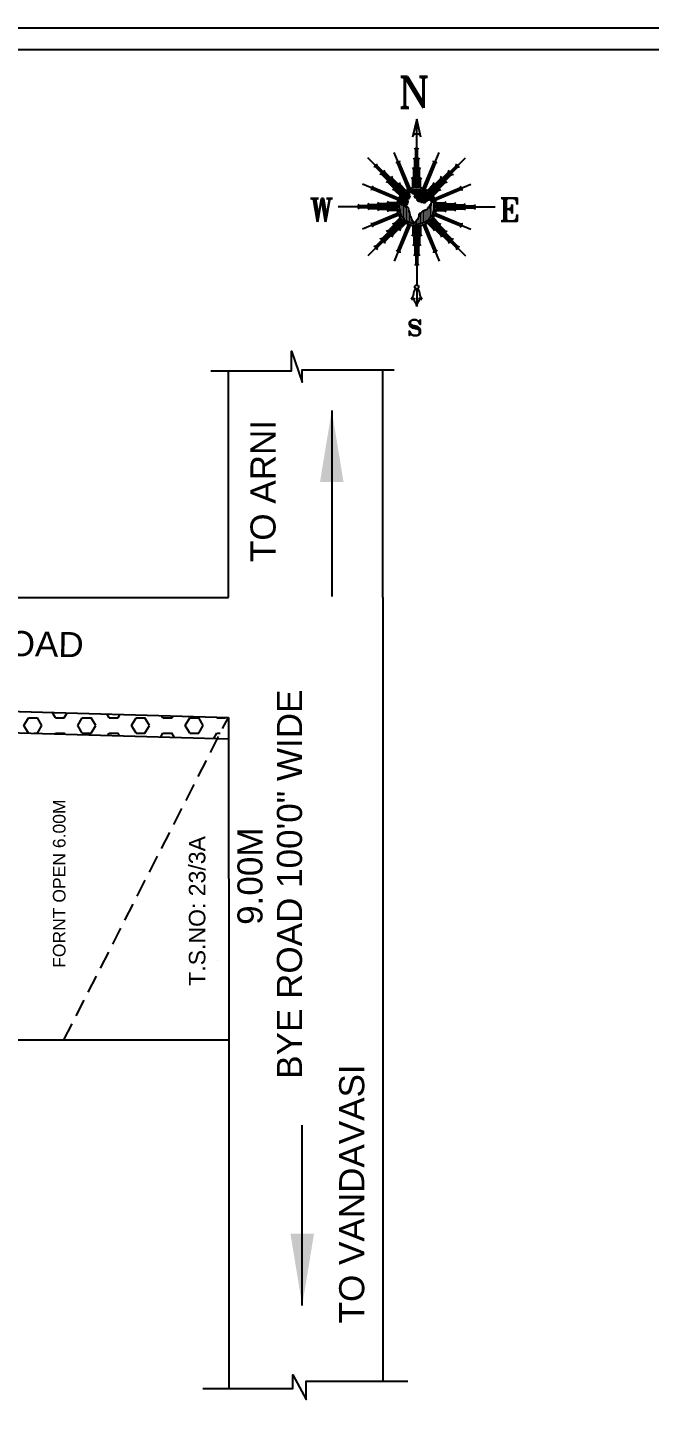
# Model space of a CAD drawing. Header units: metres. Extents: x 31 to 185, y 214 to 372.
# Drawn here: x 84.75 to 93.42, y 292.4 to 311.84 of the extents above; entities that cross this region are included whole.
import ezdxf

# ---------------------------------------------------------------- set-up
doc = ezdxf.new("R2010")
doc.units = ezdxf.units.M
doc.header["$MEASUREMENT"] = 0
doc.linetypes.add('DASHED2', pattern=[0.375, 0.25, -0.125])
doc.layers.add('0 @ 1', color=7, linetype='Continuous')
doc.styles.add('APEXT', font='ROMANT.shx')
doc.styles.add('ROMANT', font='arial.ttf', dxfattribs={"height": 15})
doc.styles.get("Standard").update_dxf_attribs({"font": 'arial.ttf'})
doc.dimstyles.new('Annotative', dxfattribs={"dimscale": 0, "dimtxt": 0.3, "dimasz": 0.3, "dimexe": 0.18, "dimexo": 0.0625, "dimgap": 0.09, "dimtad": 0, "dimzin": 0, "dimdsep": 46, "dimtxsty": 'Standard', "dimcen": 0.09, "dimadec": 0, "dimazin": 0, "dimtfac": 1, "dimtofl": 0, "dimtmove": 0, "dimatfit": 3, "dimfxl": 0, "dimtolj": 1, "dimtzin": 0, "dimarcsym": 0})

# ---------------------------------------------------------------- blocks, each defined once
blk = doc.blocks.new('+69554')
at = {"color": 6, "lineweight": -3}
for p, q in [((9373.048, 675.34, 0), (9372.759, 674.115, 0)), ((9373.048, 670.752, 0), (9373.048, 675.34, 0)), ((9373.336, 674.115, 0), (9373.048, 675.34, 0)), ((9372.982, 673.263, 0), (9372.916, 673.395, 0)), ((9372.982, 670.751, 0), (9372.982, 673.263, 0)), ((9373.114, 673.263, 0), (9373.18, 673.395, 0)), ((9373.114, 670.751, 0), (9373.114, 673.263, 0)), ((9372.849, 671.941, 0), (9372.783, 672.074, 0)), ((9372.916, 672.602, 0), (9372.849, 672.734, 0)), ((9372.916, 670.746, 0), (9372.916, 672.602, 0)), ((9373.18, 672.602, 0), (9373.246, 672.734, 0)), ((9373.18, 670.746, 0), (9373.18, 672.602, 0)), ((9373.246, 671.941, 0), (9373.312, 672.074, 0)), ((9372.783, 671.281, 0), (9372.717, 671.413, 0)), ((9372.783, 670.726, 0), (9372.783, 671.281, 0)), ((9372.849, 670.737, 0), (9372.849, 671.941, 0)), ((9373.246, 670.737, 0), (9373.246, 671.941, 0)), ((9373.312, 671.281, 0), (9373.378, 671.413, 0)), ((9373.312, 670.726, 0), (9373.312, 671.281, 0)), ((9371.726, 669.431, 0), (9367.762, 669.431, 0)), ((9369.216, 669.497, 0), (9369.083, 669.563, 0)), ((9369.216, 669.365, 0), (9369.083, 669.299, 0)), ((9371.728, 669.497, 0), (9369.216, 669.497, 0)), ((9371.728, 669.365, 0), (9369.216, 669.365, 0)), ((9369.876, 669.563, 0), (9369.744, 669.629, 0)), ((9369.876, 669.299, 0), (9369.744, 669.233, 0)), ((9371.733, 669.563, 0), (9369.876, 669.563, 0)), ((9371.733, 669.299, 0), (9369.876, 669.299, 0)), ((9370.537, 669.629, 0), (9370.405, 669.695, 0)), ((9370.537, 669.233, 0), (9370.405, 669.167, 0)), ((9371.741, 669.629, 0), (9370.537, 669.629, 0)), ((9371.741, 669.233, 0), (9370.537, 669.233, 0)), ((9371.198, 669.695, 0), (9371.066, 669.761, 0)), ((9371.753, 669.695, 0), (9371.198, 669.695, 0)), ((9374.342, 669.695, 0), (9374.898, 669.695, 0)), ((9374.354, 669.629, 0), (9375.558, 669.629, 0)), ((9374.354, 669.233, 0), (9375.558, 669.233, 0)), ((9374.362, 669.563, 0), (9376.219, 669.563, 0)), ((9374.362, 669.299, 0), (9376.219, 669.299, 0)), ((9374.367, 669.497, 0), (9376.88, 669.497, 0)), ((9374.367, 669.365, 0), (9376.88, 669.365, 0)), ((9374.369, 669.431, 0), (9378.333, 669.431, 0)), ((9374.898, 669.695, 0), (9375.03, 669.761, 0)), ((9375.558, 669.629, 0), (9375.69, 669.695, 0)), ((9375.558, 669.233, 0), (9375.69, 669.167, 0)), ((9376.219, 669.563, 0), (9376.351, 669.629, 0)), ((9376.219, 669.299, 0), (9376.351, 669.233, 0)), ((9376.88, 669.497, 0), (9377.012, 669.563, 0)), ((9376.88, 669.365, 0), (9377.012, 669.299, 0)), ((9371.198, 669.167, 0), (9371.066, 669.1, 0)), ((9371.753, 669.167, 0), (9371.198, 669.167, 0)), ((9374.342, 669.167, 0), (9374.898, 669.167, 0)), ((9374.898, 669.167, 0), (9375.03, 669.1, 0)), ((9372.783, 667.581, 0), (9372.717, 667.449, 0)), ((9372.783, 668.136, 0), (9372.783, 667.581, 0)), ((9372.849, 668.124, 0), (9372.849, 666.92, 0)), ((9372.916, 668.116, 0), (9372.916, 666.259, 0)), ((9372.982, 668.111, 0), (9372.982, 665.599, 0)), ((9373.048, 668.109, 0), (9373.048, 664.145, 0)), ((9373.114, 668.111, 0), (9373.114, 665.599, 0)), ((9373.18, 668.116, 0), (9373.18, 666.259, 0)), ((9373.246, 668.124, 0), (9373.246, 666.92, 0)), ((9373.312, 668.136, 0), (9373.312, 667.581, 0)), ((9373.312, 667.581, 0), (9373.378, 667.449, 0)), ((9372.849, 666.92, 0), (9372.783, 666.788, 0)), ((9373.246, 666.92, 0), (9373.312, 666.788, 0)), ((9372.916, 666.259, 0), (9372.849, 666.127, 0)), ((9372.982, 665.599, 0), (9372.916, 665.467, 0)), ((9373.114, 665.599, 0), (9373.18, 665.467, 0)), ((9373.18, 666.259, 0), (9373.246, 666.127, 0)), ((9373.048, 663.891, 0), (9373.048, 662.702, 0)), ((9373.048, 663.891, 0), (9373.048, 662.702, 0))]:
    blk.add_line(p, q, dxfattribs=at)
at = {"color": 30, "lineweight": -3}
for p, q in [((9372.542, 670.652, 0), (9371.531, 673.093, 0)), ((9373.553, 670.652, 0), (9374.565, 673.093, 0)), ((9371.773, 672.336, 0), (9371.661, 672.432, 0)), ((9372.482, 670.625, 0), (9371.773, 672.336, 0)), ((9371.895, 672.386, 0), (9371.906, 672.533, 0)), ((9372.604, 670.675, 0), (9371.895, 672.386, 0)), ((9373.492, 670.675, 0), (9374.2, 672.386, 0)), ((9373.614, 670.625, 0), (9374.322, 672.336, 0)), ((9374.2, 672.386, 0), (9374.19, 672.533, 0)), ((9374.322, 672.336, 0), (9374.434, 672.432, 0)), ((9371.827, 669.936, 0), (9369.385, 670.948, 0)), ((9370.092, 670.583, 0), (9369.945, 670.573, 0)), ((9370.143, 670.705, 0), (9370.046, 670.817, 0)), ((9371.803, 669.875, 0), (9370.092, 670.583, 0)), ((9371.854, 669.997, 0), (9370.143, 670.705, 0)), ((9374.242, 669.997, 0), (9375.952, 670.705, 0)), ((9374.268, 669.936, 0), (9376.71, 670.948, 0)), ((9374.292, 669.875, 0), (9376.003, 670.583, 0)), ((9375.952, 670.705, 0), (9376.049, 670.817, 0)), ((9376.003, 670.583, 0), (9376.15, 670.573, 0)), ((9371.827, 668.925, 0), (9369.385, 667.914, 0)), ((9370.092, 668.278, 0), (9369.945, 668.289, 0)), ((9371.803, 668.987, 0), (9370.092, 668.278, 0)), ((9371.854, 668.865, 0), (9370.143, 668.156, 0)), ((9374.242, 668.865, 0), (9375.952, 668.156, 0)), ((9374.268, 668.925, 0), (9376.71, 667.914, 0)), ((9374.292, 668.987, 0), (9376.003, 668.278, 0)), ((9376.003, 668.278, 0), (9376.15, 668.289, 0)), ((9370.143, 668.156, 0), (9370.046, 668.044, 0)), ((9372.542, 668.21, 0), (9371.531, 665.768, 0)), ((9372.482, 668.237, 0), (9371.773, 666.526, 0)), ((9372.604, 668.186, 0), (9371.895, 666.476, 0)), ((9373.492, 668.186, 0), (9374.2, 666.476, 0)), ((9373.553, 668.21, 0), (9374.565, 665.768, 0)), ((9373.614, 668.237, 0), (9374.322, 666.526, 0)), ((9375.952, 668.156, 0), (9376.049, 668.044, 0)), ((9371.773, 666.526, 0), (9371.661, 666.429, 0)), ((9371.895, 666.476, 0), (9371.906, 666.328, 0)), ((9374.2, 666.476, 0), (9374.19, 666.328, 0)), ((9374.322, 666.526, 0), (9374.434, 666.429, 0))]:
    blk.add_line(p, q, dxfattribs=at)
at = {"color": 3, "lineweight": -3}
for p, q in [((9372.113, 670.365, 0), (9369.744, 672.734, 0)), ((9370.291, 672.094, 0), (9370.151, 672.141, 0)), ((9372.068, 670.317, 0), (9370.291, 672.094, 0)), ((9370.385, 672.187, 0), (9370.338, 672.327, 0)), ((9372.161, 670.411, 0), (9370.385, 672.187, 0)), ((9373.934, 670.411, 0), (9375.711, 672.187, 0)), ((9373.982, 670.365, 0), (9376.351, 672.734, 0)), ((9374.028, 670.317, 0), (9375.804, 672.094, 0)), ((9375.711, 672.187, 0), (9375.757, 672.327, 0)), ((9375.804, 672.094, 0), (9375.944, 672.141, 0)), ((9370.712, 671.58, 0), (9370.572, 671.627, 0)), ((9372.025, 670.267, 0), (9370.712, 671.58, 0)), ((9370.899, 671.767, 0), (9370.852, 671.907, 0)), ((9372.211, 670.454, 0), (9370.899, 671.767, 0)), ((9371.132, 671.066, 0), (9370.992, 671.113, 0)), ((9371.412, 671.346, 0), (9371.366, 671.486, 0)), ((9372.264, 670.495, 0), (9371.412, 671.346, 0)), ((9373.831, 670.495, 0), (9374.683, 671.346, 0)), ((9373.884, 670.454, 0), (9375.197, 671.767, 0)), ((9374.071, 670.267, 0), (9375.384, 671.58, 0)), ((9374.683, 671.346, 0), (9374.73, 671.486, 0)), ((9374.963, 671.066, 0), (9375.103, 671.113, 0)), ((9375.197, 671.767, 0), (9375.243, 671.907, 0)), ((9375.384, 671.58, 0), (9375.524, 671.627, 0)), ((9371.984, 670.214, 0), (9371.132, 671.066, 0)), ((9371.553, 670.552, 0), (9371.412, 670.599, 0)), ((9371.945, 670.159, 0), (9371.553, 670.552, 0)), ((9371.926, 670.926, 0), (9371.88, 671.066, 0)), ((9372.319, 670.533, 0), (9371.926, 670.926, 0)), ((9373.776, 670.533, 0), (9374.169, 670.926, 0)), ((9374.112, 670.214, 0), (9374.963, 671.066, 0)), ((9374.15, 670.159, 0), (9374.543, 670.552, 0)), ((9374.169, 670.926, 0), (9374.216, 671.066, 0)), ((9374.543, 670.552, 0), (9374.683, 670.599, 0)), ((9372.113, 668.496, 0), (9369.744, 666.127, 0)), ((9372.068, 668.544, 0), (9370.291, 666.768, 0)), ((9372.161, 668.451, 0), (9370.385, 666.674, 0)), ((9372.025, 668.595, 0), (9370.712, 667.282, 0)), ((9372.211, 668.408, 0), (9370.899, 667.095, 0)), ((9371.984, 668.647, 0), (9371.132, 667.796, 0)), ((9372.264, 668.367, 0), (9371.412, 667.515, 0)), ((9371.553, 668.31, 0), (9371.412, 668.263, 0)), ((9371.945, 668.702, 0), (9371.553, 668.31, 0)), ((9372.319, 668.328, 0), (9371.926, 667.936, 0)), ((9373.776, 668.328, 0), (9374.169, 667.936, 0)), ((9373.831, 668.367, 0), (9374.683, 667.515, 0)), ((9373.884, 668.408, 0), (9375.197, 667.095, 0)), ((9373.934, 668.451, 0), (9375.711, 666.674, 0)), ((9373.982, 668.496, 0), (9376.351, 666.127, 0)), ((9374.028, 668.544, 0), (9375.804, 666.768, 0)), ((9374.071, 668.595, 0), (9375.384, 667.282, 0)), ((9374.112, 668.647, 0), (9374.963, 667.796, 0)), ((9374.15, 668.702, 0), (9374.543, 668.31, 0)), ((9374.543, 668.31, 0), (9374.683, 668.263, 0)), ((9371.132, 667.796, 0), (9370.992, 667.749, 0)), ((9371.412, 667.515, 0), (9371.366, 667.375, 0)), ((9371.926, 667.936, 0), (9371.88, 667.796, 0)), ((9374.169, 667.936, 0), (9374.216, 667.796, 0)), ((9374.683, 667.515, 0), (9374.73, 667.375, 0)), ((9374.963, 667.796, 0), (9375.103, 667.749, 0)), ((9370.291, 666.768, 0), (9370.151, 666.721, 0)), ((9370.385, 666.674, 0), (9370.338, 666.534, 0)), ((9370.712, 667.282, 0), (9370.572, 667.235, 0)), ((9370.899, 667.095, 0), (9370.852, 666.955, 0)), ((9375.197, 667.095, 0), (9375.243, 666.955, 0)), ((9375.384, 667.282, 0), (9375.524, 667.235, 0)), ((9375.711, 666.674, 0), (9375.757, 666.534, 0)), ((9375.804, 666.768, 0), (9375.944, 666.721, 0))]:
    blk.add_line(p, q, dxfattribs=at)
at = {"color": 30, "linetype": 'Continuous', "lineweight": -3}
for p, q in [((9371.88, 669.63, 0), (9372.565, 670.315, 0)), ((9371.882, 669.665, 0), (9372.543, 670.327, 0)), ((9371.891, 669.709, 0), (9372.521, 670.339, 0)), ((9371.902, 669.618, 0), (9372.584, 670.3, 0)), ((9371.903, 669.754, 0), (9372.511, 670.363, 0)), ((9371.918, 669.803, 0), (9372.675, 670.56, 0)), ((9371.925, 669.607, 0), (9372.593, 670.275, 0)), ((9371.937, 669.855, 0), (9372.623, 670.542, 0)), ((9371.951, 669.6, 0), (9372.56, 670.209, 0)), ((9371.96, 669.913, 0), (9372.566, 670.518, 0)), ((9371.977, 669.592, 0), (9372.566, 670.181, 0)), ((9371.992, 669.978, 0), (9372.501, 670.487, 0)), ((9371.994, 669.575, 0), (9372.585, 670.166, 0)), ((9372.036, 670.056, 0), (9372.423, 670.443, 0)), ((9372.115, 670.168, 0), (9372.31, 670.364, 0)), ((9372.558, 670.409, 0), (9372.724, 670.575, 0)), ((9372.617, 670.434, 0), (9372.77, 670.587, 0)), ((9372.651, 670.434, 0), (9372.813, 670.597, 0)), ((9372.671, 670.421, 0), (9372.854, 670.604, 0)), ((9372.691, 670.407, 0), (9372.894, 670.61, 0)), ((9372.707, 670.39, 0), (9372.932, 670.614, 0)), ((9372.723, 670.371, 0), (9372.969, 670.617, 0)), ((9372.738, 670.353, 0), (9373.004, 670.619, 0)), ((9372.763, 670.345, 0), (9373.039, 670.62, 0)), ((9372.788, 670.336, 0), (9373.072, 670.62, 0)), ((9372.81, 670.324, 0), (9373.105, 670.619, 0)), ((9372.871, 670.351, 0), (9373.137, 670.617, 0)), ((9372.88, 670.225, 0), (9372.895, 670.24, 0)), ((9372.893, 670.205, 0), (9373.285, 670.596, 0)), ((9372.902, 670.078, 0), (9373.393, 670.569, 0)), ((9372.913, 670.359, 0), (9373.168, 670.614, 0)), ((9372.92, 670.197, 0), (9373.313, 670.59, 0)), ((9372.922, 670.064, 0), (9373.418, 670.561, 0)), ((9372.941, 670.184, 0), (9373.34, 670.584, 0)), ((9372.944, 670.357, 0), (9373.198, 670.611, 0)), ((9372.952, 670.061, 0), (9373.444, 670.552, 0)), ((9372.954, 670.164, 0), (9373.367, 670.577, 0)), ((9372.96, 670.338, 0), (9373.228, 670.606, 0)), ((9372.966, 670.311, 0), (9373.257, 670.602, 0)), ((9372.978, 670.053, 0), (9373.468, 670.543, 0)), ((9372.999, 670.04, 0), (9373.493, 670.534, 0)), ((9373.026, 670.034, 0), (9373.516, 670.524, 0)), ((9373.044, 670.018, 0), (9373.54, 670.513, 0)), ((9373.058, 669.897, 0), (9373.629, 670.468, 0)), ((9373.065, 670.005, 0), (9373.563, 670.503, 0)), ((9373.07, 669.875, 0), (9373.651, 670.456, 0)), ((9373.071, 669.943, 0), (9373.608, 670.48, 0)), ((9373.085, 669.856, 0), (9373.672, 670.443, 0)), ((9373.086, 669.993, 0), (9373.585, 670.492, 0)), ((9373.102, 669.84, 0), (9373.693, 670.43, 0)), ((9373.129, 669.833, 0), (9373.713, 670.417, 0)), ((9373.154, 669.824, 0), (9373.733, 670.403, 0)), ((9373.179, 669.816, 0), (9373.752, 670.389, 0)), ((9373.205, 669.808, 0), (9373.772, 670.374, 0)), ((9373.23, 669.799, 0), (9373.791, 670.359, 0)), ((9373.258, 669.793, 0), (9373.809, 670.344, 0)), ((9373.285, 669.787, 0), (9373.827, 670.329, 0)), ((9373.311, 669.778, 0), (9373.845, 670.313, 0)), ((9373.33, 669.764, 0), (9373.863, 670.297, 0)), ((9373.432, 669.832, 0), (9373.88, 670.28, 0)), ((9373.442, 669.808, 0), (9373.897, 670.263, 0)), ((9373.453, 669.786, 0), (9373.913, 670.246, 0)), ((9373.455, 669.754, 0), (9373.93, 670.229, 0)), ((9373.465, 669.73, 0), (9373.946, 670.211, 0)), ((9373.489, 669.72, 0), (9373.961, 670.192, 0)), ((9373.612, 669.81, 0), (9373.976, 670.174, 0)), ((9372.016, 669.563, 0), (9372.6, 670.147, 0)), ((9372.045, 669.559, 0), (9372.442, 669.956, 0)), ((9372.075, 669.555, 0), (9372.408, 669.888, 0)), ((9372.104, 669.55, 0), (9372.42, 669.866, 0)), ((9372.131, 669.544, 0), (9372.449, 669.862, 0)), ((9372.159, 669.538, 0), (9372.46, 669.839, 0)), ((9372.184, 669.529, 0), (9372.243, 669.587, 0)), ((9372.207, 669.518, 0), (9372.245, 669.556, 0)), ((9372.231, 669.508, 0), (9372.258, 669.535, 0)), ((9372.25, 669.595, 0), (9372.473, 669.818, 0)), ((9372.254, 669.498, 0), (9372.278, 669.522, 0)), ((9372.28, 669.49, 0), (9372.307, 669.517, 0)), ((9372.283, 669.594, 0), (9372.472, 669.783, 0)), ((9372.323, 669.6, 0), (9372.478, 669.756, 0)), ((9372.325, 669.501, 0), (9372.342, 669.518, 0)), ((9372.349, 669.593, 0), (9372.464, 669.708, 0)), ((9372.381, 669.591, 0), (9372.427, 669.637, 0)), ((9372.405, 669.582, 0), (9372.415, 669.591, 0)), ((9372.455, 669.968, 0), (9372.606, 670.12, 0)), ((9372.493, 669.972, 0), (9372.573, 670.053, 0)), ((9372.87, 670.114, 0), (9372.886, 670.13, 0)), ((9372.884, 670.094, 0), (9372.914, 670.124, 0)), ((9373.348, 669.748, 0), (9373.394, 669.794, 0)), ((9373.363, 669.729, 0), (9373.394, 669.76, 0)), ((9373.516, 669.714, 0), (9373.608, 669.806, 0)), ((9373.549, 669.712, 0), (9373.608, 669.772, 0)), ((9373.583, 669.713, 0), (9373.635, 669.765, 0)), ((9373.622, 669.719, 0), (9373.642, 669.738, 0)), ((9373.638, 669.802, 0), (9373.991, 670.155, 0)), ((9373.682, 669.812, 0), (9374.006, 670.136, 0)), ((9373.721, 669.818, 0), (9374.02, 670.116, 0)), ((9373.821, 669.884, 0), (9374.033, 670.096, 0)), ((9373.863, 669.892, 0), (9374.047, 670.076, 0)), ((9373.888, 669.883, 0), (9374.06, 670.055, 0)), ((9373.936, 669.897, 0), (9374.073, 670.034, 0)), ((9373.956, 669.883, 0), (9374.085, 670.013, 0)), ((9373.986, 669.879, 0), (9374.097, 669.991, 0)), ((9374.003, 669.829, 0), (9374.12, 669.946, 0)), ((9374.005, 669.865, 0), (9374.108, 669.969, 0)), ((9374.047, 669.84, 0), (9374.13, 669.923, 0)), ((9374.082, 669.841, 0), (9374.141, 669.9, 0)), ((9374.084, 669.809, 0), (9374.151, 669.876, 0)), ((9374.084, 669.776, 0), (9374.16, 669.851, 0)), ((9374.133, 669.79, 0), (9374.169, 669.827, 0))]:
    blk.add_line(p, q, dxfattribs=at)
at = {"color": 1, "lineweight": -3}
for p, q in [((9372.511, 670.369, 0), (9372.519, 670.384, 0)), ((9372.512, 670.362, 0), (9372.511, 670.369, 0)), ((9372.513, 670.343, 0), (9372.512, 670.362, 0)), ((9372.532, 670.334, 0), (9372.513, 670.343, 0)), ((9372.519, 670.384, 0), (9372.532, 670.395, 0)), ((9372.532, 670.395, 0), (9372.547, 670.404, 0)), ((9372.542, 670.328, 0), (9372.532, 670.334, 0)), ((9372.551, 670.32, 0), (9372.542, 670.328, 0)), ((9372.547, 670.404, 0), (9372.555, 670.407, 0)), ((9372.567, 670.314, 0), (9372.551, 670.32, 0)), ((9372.555, 670.407, 0), (9372.564, 670.413, 0)), ((9372.56, 670.218, 0), (9372.565, 670.23, 0)), ((9372.56, 670.212, 0), (9372.56, 670.218, 0)), ((9372.561, 670.198, 0), (9372.56, 670.212, 0)), ((9372.564, 670.182, 0), (9372.561, 670.198, 0)), ((9372.564, 670.413, 0), (9372.577, 670.419, 0)), ((9372.575, 670.175, 0), (9372.564, 670.182, 0)), ((9372.565, 670.23, 0), (9372.574, 670.242, 0)), ((9372.574, 670.312, 0), (9372.567, 670.314, 0)), ((9372.589, 670.296, 0), (9372.574, 670.312, 0)), ((9372.574, 670.242, 0), (9372.583, 670.248, 0)), ((9372.583, 670.168, 0), (9372.575, 670.175, 0)), ((9372.577, 670.419, 0), (9372.585, 670.423, 0)), ((9372.583, 670.248, 0), (9372.588, 670.257, 0)), ((9372.592, 670.159, 0), (9372.583, 670.168, 0)), ((9372.585, 670.423, 0), (9372.619, 670.435, 0)), ((9372.588, 670.257, 0), (9372.593, 670.276, 0)), ((9372.593, 670.276, 0), (9372.589, 670.296, 0)), ((9372.619, 670.435, 0), (9372.63, 670.439, 0)), ((9372.63, 670.439, 0), (9372.661, 670.432, 0)), ((9372.661, 670.432, 0), (9372.674, 670.417, 0)), ((9372.674, 670.417, 0), (9372.687, 670.41, 0)), ((9372.687, 670.41, 0), (9372.699, 670.4, 0)), ((9372.699, 670.4, 0), (9372.739, 670.351, 0)), ((9372.739, 670.351, 0), (9372.744, 670.346, 0)), ((9372.744, 670.346, 0), (9372.763, 670.345, 0)), ((9372.763, 670.345, 0), (9372.774, 670.344, 0)), ((9372.774, 670.344, 0), (9372.793, 670.333, 0)), ((9372.793, 670.333, 0), (9372.806, 670.324, 0)), ((9372.806, 670.324, 0), (9372.809, 670.323, 0)), ((9372.809, 670.323, 0), (9372.827, 670.332, 0)), ((9372.827, 670.332, 0), (9372.851, 670.338, 0)), ((9372.851, 670.338, 0), (9372.863, 670.348, 0)), ((9372.863, 670.348, 0), (9372.887, 670.356, 0)), ((9372.883, 670.237, 0), (9372.879, 670.227, 0)), ((9372.879, 670.227, 0), (9372.881, 670.22, 0)), ((9372.881, 670.22, 0), (9372.883, 670.212, 0)), ((9372.897, 670.241, 0), (9372.883, 670.237, 0)), ((9372.883, 670.212, 0), (9372.896, 670.202, 0)), ((9372.887, 670.356, 0), (9372.901, 670.357, 0)), ((9372.896, 670.202, 0), (9372.915, 670.199, 0)), ((9372.933, 670.253, 0), (9372.897, 670.241, 0)), ((9372.901, 670.357, 0), (9372.911, 670.359, 0)), ((9372.911, 670.359, 0), (9372.922, 670.36, 0)), ((9372.915, 670.199, 0), (9372.936, 670.192, 0)), ((9372.922, 670.36, 0), (9372.938, 670.361, 0)), ((9372.94, 670.263, 0), (9372.933, 670.253, 0)), ((9372.936, 670.192, 0), (9372.939, 670.187, 0)), ((9372.938, 670.361, 0), (9372.949, 670.354, 0)), ((9372.939, 670.187, 0), (9372.955, 670.163, 0)), ((9372.956, 670.276, 0), (9372.94, 670.263, 0)), ((9372.949, 670.354, 0), (9372.956, 670.342, 0)), ((9372.956, 670.342, 0), (9372.963, 670.335, 0)), ((9372.962, 670.293, 0), (9372.956, 670.276, 0)), ((9372.966, 670.306, 0), (9372.962, 670.293, 0)), ((9372.963, 670.335, 0), (9372.966, 670.328, 0)), ((9372.966, 670.328, 0), (9372.966, 670.306, 0)), ((9372.24, 669.571, 0), (9372.243, 669.594, 0)), ((9372.241, 669.56, 0), (9372.24, 669.571, 0)), ((9372.253, 669.546, 0), (9372.241, 669.56, 0)), ((9372.243, 669.594, 0), (9372.262, 669.596, 0)), ((9372.26, 669.531, 0), (9372.253, 669.546, 0)), ((9372.275, 669.523, 0), (9372.26, 669.531, 0)), ((9372.262, 669.596, 0), (9372.284, 669.594, 0)), ((9372.274, 669.489, 0), (9372.284, 669.491, 0)), ((9372.281, 669.466, 0), (9372.274, 669.489, 0)), ((9372.3, 669.518, 0), (9372.275, 669.523, 0)), ((9372.288, 669.46, 0), (9372.281, 669.466, 0)), ((9372.284, 669.594, 0), (9372.295, 669.601, 0)), ((9372.284, 669.491, 0), (9372.295, 669.487, 0)), ((9372.29, 669.453, 0), (9372.288, 669.46, 0)), ((9372.301, 669.423, 0), (9372.29, 669.453, 0)), ((9372.295, 669.601, 0), (9372.306, 669.606, 0)), ((9372.295, 669.487, 0), (9372.306, 669.491, 0)), ((9372.318, 669.516, 0), (9372.3, 669.518, 0)), ((9372.322, 669.407, 0), (9372.301, 669.423, 0)), ((9372.306, 669.606, 0), (9372.317, 669.603, 0)), ((9372.306, 669.491, 0), (9372.325, 669.501, 0)), ((9372.317, 669.603, 0), (9372.33, 669.597, 0)), ((9372.331, 669.533, 0), (9372.318, 669.516, 0)), ((9372.336, 669.407, 0), (9372.322, 669.407, 0)), ((9372.325, 669.501, 0), (9372.34, 669.515, 0)), ((9372.33, 669.597, 0), (9372.342, 669.593, 0)), ((9372.346, 669.538, 0), (9372.331, 669.533, 0)), ((9372.351, 669.417, 0), (9372.336, 669.407, 0)), ((9372.34, 669.515, 0), (9372.347, 669.526, 0)), ((9372.342, 669.593, 0), (9372.369, 669.591, 0)), ((9372.348, 669.534, 0), (9372.346, 669.538, 0)), ((9372.347, 669.526, 0), (9372.348, 669.534, 0)), ((9372.36, 669.424, 0), (9372.351, 669.417, 0)), ((9372.364, 669.439, 0), (9372.36, 669.424, 0)), ((9372.38, 669.45, 0), (9372.364, 669.439, 0)), ((9372.369, 669.591, 0), (9372.39, 669.591, 0)), ((9372.391, 669.438, 0), (9372.38, 669.45, 0)), ((9372.39, 669.591, 0), (9372.395, 669.586, 0)), ((9372.404, 669.416, 0), (9372.391, 669.438, 0)), ((9372.395, 669.586, 0), (9372.409, 669.58, 0)), ((9372.404, 669.406, 0), (9372.404, 669.416, 0)), ((9372.423, 669.388, 0), (9372.404, 669.406, 0)), ((9372.407, 669.899, 0), (9372.412, 669.916, 0)), ((9372.408, 669.888, 0), (9372.407, 669.899, 0)), ((9372.408, 669.88, 0), (9372.408, 669.888, 0)), ((9372.418, 669.866, 0), (9372.408, 669.88, 0)), ((9372.409, 669.58, 0), (9372.418, 669.598, 0)), ((9372.412, 669.916, 0), (9372.425, 669.928, 0)), ((9372.429, 669.866, 0), (9372.418, 669.866, 0)), ((9372.418, 669.598, 0), (9372.422, 669.62, 0)), ((9372.422, 669.62, 0), (9372.433, 669.656, 0)), ((9372.424, 669.376, 0), (9372.423, 669.388, 0)), ((9372.435, 669.367, 0), (9372.424, 669.376, 0)), ((9372.425, 669.928, 0), (9372.438, 669.936, 0)), ((9372.456, 669.861, 0), (9372.429, 669.866, 0)), ((9372.433, 669.656, 0), (9372.467, 669.704, 0)), ((9372.462, 669.388, 0), (9372.435, 669.367, 0)), ((9372.438, 669.936, 0), (9372.443, 669.96, 0)), ((9372.443, 669.96, 0), (9372.45, 669.97, 0)), ((9372.45, 669.97, 0), (9372.464, 669.966, 0)), ((9372.46, 669.839, 0), (9372.456, 669.861, 0)), ((9372.456, 669.722, 0), (9372.478, 669.737, 0)), ((9372.467, 669.704, 0), (9372.456, 669.722, 0)), ((9372.475, 669.825, 0), (9372.46, 669.839, 0)), ((9372.482, 669.38, 0), (9372.462, 669.388, 0)), ((9372.464, 669.966, 0), (9372.502, 669.975, 0)), ((9372.468, 669.801, 0), (9372.471, 669.814, 0)), ((9372.472, 669.783, 0), (9372.468, 669.801, 0)), ((9372.471, 669.814, 0), (9372.475, 669.825, 0)), ((9372.481, 669.764, 0), (9372.472, 669.783, 0)), ((9372.477, 669.753, 0), (9372.481, 669.764, 0)), ((9372.478, 669.737, 0), (9372.477, 669.753, 0)), ((9372.502, 669.329, 0), (9372.482, 669.38, 0)), ((9372.502, 669.975, 0), (9372.525, 669.997, 0)), ((9372.503, 669.311, 0), (9372.502, 669.329, 0)), ((9372.529, 669.282, 0), (9372.503, 669.311, 0)), ((9372.525, 669.997, 0), (9372.531, 670.003, 0)), ((9372.528, 669.213, 0), (9372.536, 669.264, 0)), ((9372.536, 669.264, 0), (9372.529, 669.282, 0)), ((9372.531, 670.003, 0), (9372.543, 670.012, 0)), ((9372.543, 670.012, 0), (9372.555, 670.02, 0)), ((9372.555, 670.02, 0), (9372.567, 670.04, 0)), ((9372.567, 670.04, 0), (9372.572, 670.046, 0)), ((9372.572, 670.046, 0), (9372.575, 670.062, 0)), ((9372.575, 670.062, 0), (9372.582, 670.075, 0)), ((9372.582, 670.075, 0), (9372.592, 670.091, 0)), ((9372.598, 670.153, 0), (9372.592, 670.159, 0)), ((9372.592, 670.091, 0), (9372.599, 670.1, 0)), ((9372.607, 670.121, 0), (9372.598, 670.153, 0)), ((9372.599, 670.1, 0), (9372.606, 670.113, 0)), ((9372.606, 670.113, 0), (9372.607, 670.121, 0)), ((9372.884, 670.13, 0), (9372.868, 670.128, 0)), ((9372.868, 670.128, 0), (9372.872, 670.106, 0)), ((9372.872, 670.106, 0), (9372.887, 670.091, 0)), ((9372.911, 670.125, 0), (9372.884, 670.13, 0)), ((9372.887, 670.091, 0), (9372.903, 670.076, 0)), ((9372.903, 670.076, 0), (9372.912, 670.069, 0)), ((9372.927, 670.123, 0), (9372.911, 670.125, 0)), ((9372.912, 670.069, 0), (9372.929, 670.061, 0)), ((9372.934, 670.123, 0), (9372.927, 670.123, 0)), ((9372.929, 670.061, 0), (9372.942, 670.06, 0)), ((9372.946, 670.132, 0), (9372.934, 670.123, 0)), ((9372.942, 670.06, 0), (9372.966, 670.062, 0)), ((9372.951, 670.147, 0), (9372.946, 670.138, 0)), ((9372.946, 670.138, 0), (9372.946, 670.132, 0)), ((9372.958, 670.159, 0), (9372.951, 670.147, 0)), ((9372.955, 670.163, 0), (9372.958, 670.159, 0)), ((9372.966, 670.062, 0), (9372.994, 670.041, 0)), ((9372.994, 670.041, 0), (9373.006, 670.039, 0)), ((9373.006, 670.039, 0), (9373.023, 670.037, 0)), ((9373.023, 670.037, 0), (9373.043, 670.019, 0)), ((9373.043, 670.019, 0), (9373.056, 670.008, 0)), ((9373.056, 670.008, 0), (9373.072, 670.001, 0)), ((9373.06, 669.908, 0), (9373.057, 669.903, 0)), ((9373.057, 669.903, 0), (9373.06, 669.888, 0)), ((9373.068, 669.922, 0), (9373.06, 669.908, 0)), ((9373.06, 669.888, 0), (9373.089, 669.851, 0)), ((9373.07, 669.941, 0), (9373.068, 669.922, 0)), ((9373.077, 669.958, 0), (9373.07, 669.941, 0)), ((9373.072, 670.001, 0), (9373.088, 669.992, 0)), ((9373.078, 669.962, 0), (9373.077, 669.958, 0)), ((9373.094, 669.975, 0), (9373.078, 669.962, 0)), ((9373.088, 669.992, 0), (9373.094, 669.981, 0)), ((9373.089, 669.851, 0), (9373.094, 669.842, 0)), ((9373.094, 669.981, 0), (9373.094, 669.975, 0)), ((9373.094, 669.842, 0), (9373.132, 669.832, 0)), ((9373.132, 669.832, 0), (9373.157, 669.823, 0)), ((9373.157, 669.823, 0), (9373.187, 669.813, 0)), ((9373.187, 669.813, 0), (9373.198, 669.81, 0)), ((9373.198, 669.81, 0), (9373.228, 669.8, 0)), ((9373.228, 669.8, 0), (9373.235, 669.796, 0)), ((9373.235, 669.796, 0), (9373.253, 669.793, 0)), ((9373.253, 669.793, 0), (9373.266, 669.793, 0)), ((9373.266, 669.793, 0), (9373.316, 669.776, 0)), ((9373.316, 669.776, 0), (9373.325, 669.768, 0)), ((9373.325, 669.768, 0), (9373.338, 669.758, 0)), ((9373.338, 669.758, 0), (9373.346, 669.755, 0)), ((9373.346, 669.755, 0), (9373.348, 669.748, 0)), ((9373.348, 669.748, 0), (9373.349, 669.744, 0)), ((9373.349, 669.744, 0), (9373.357, 669.736, 0)), ((9373.357, 669.736, 0), (9373.363, 669.729, 0)), ((9373.363, 669.729, 0), (9373.381, 669.724, 0)), ((9373.381, 669.724, 0), (9373.39, 669.734, 0)), ((9373.39, 669.734, 0), (9373.394, 669.756, 0)), ((9373.392, 669.788, 0), (9373.4, 669.818, 0)), ((9373.394, 669.766, 0), (9373.392, 669.788, 0)), ((9373.394, 669.756, 0), (9373.394, 669.766, 0)), ((9373.4, 669.818, 0), (9373.412, 669.834, 0)), ((9373.412, 669.834, 0), (9373.426, 669.833, 0)), ((9373.426, 669.833, 0), (9373.44, 669.83, 0)), ((9373.44, 669.83, 0), (9373.442, 669.811, 0)), ((9373.442, 669.811, 0), (9373.442, 669.805, 0)), ((9373.442, 669.805, 0), (9373.444, 669.797, 0)), ((9373.444, 669.797, 0), (9373.454, 669.784, 0)), ((9373.455, 669.769, 0), (9373.451, 669.762, 0)), ((9373.451, 669.762, 0), (9373.457, 669.749, 0)), ((9373.454, 669.784, 0), (9373.455, 669.769, 0)), ((9373.457, 669.749, 0), (9373.464, 669.731, 0)), ((9373.464, 669.731, 0), (9373.472, 669.727, 0)), ((9373.472, 669.727, 0), (9373.491, 669.719, 0)), ((9373.491, 669.719, 0), (9373.512, 669.714, 0)), ((9373.512, 669.714, 0), (9373.544, 669.713, 0)), ((9373.544, 669.713, 0), (9373.557, 669.711, 0)), ((9373.557, 669.711, 0), (9373.572, 669.714, 0)), ((9373.572, 669.714, 0), (9373.591, 669.713, 0)), ((9373.591, 669.713, 0), (9373.601, 669.714, 0)), ((9373.595, 669.791, 0), (9373.602, 669.794, 0)), ((9373.595, 669.784, 0), (9373.595, 669.791, 0)), ((9373.605, 669.773, 0), (9373.595, 669.784, 0)), ((9373.601, 669.714, 0), (9373.641, 669.723, 0)), ((9373.602, 669.794, 0), (9373.61, 669.81, 0)), ((9373.613, 669.769, 0), (9373.605, 669.773, 0)), ((9373.61, 669.81, 0), (9373.623, 669.808, 0)), ((9373.635, 669.766, 0), (9373.613, 669.769, 0)), ((9373.623, 669.808, 0), (9373.631, 669.804, 0)), ((9373.631, 669.804, 0), (9373.647, 669.799, 0)), ((9373.637, 669.752, 0), (9373.635, 669.766, 0)), ((9373.636, 669.747, 0), (9373.637, 669.752, 0)), ((9373.637, 669.743, 0), (9373.636, 669.747, 0)), ((9373.643, 669.737, 0), (9373.637, 669.743, 0)), ((9373.641, 669.723, 0), (9373.647, 669.728, 0)), ((9373.647, 669.728, 0), (9373.643, 669.737, 0)), ((9373.647, 669.799, 0), (9373.657, 669.801, 0)), ((9373.657, 669.801, 0), (9373.681, 669.812, 0)), ((9373.681, 669.812, 0), (9373.693, 669.816, 0)), ((9373.693, 669.816, 0), (9373.73, 669.818, 0)), ((9373.714, 669.224, 0), (9373.701, 669.215, 0)), ((9373.727, 669.225, 0), (9373.714, 669.224, 0)), ((9373.731, 669.248, 0), (9373.727, 669.225, 0)), ((9373.73, 669.818, 0), (9373.747, 669.824, 0)), ((9373.737, 669.248, 0), (9373.731, 669.248, 0)), ((9373.755, 669.264, 0), (9373.737, 669.248, 0)), ((9373.747, 669.824, 0), (9373.753, 669.829, 0)), ((9373.753, 669.829, 0), (9373.766, 669.842, 0)), ((9373.769, 669.34, 0), (9373.753, 669.308, 0)), ((9373.753, 669.308, 0), (9373.755, 669.29, 0)), ((9373.755, 669.29, 0), (9373.755, 669.264, 0)), ((9373.766, 669.842, 0), (9373.779, 669.849, 0)), ((9373.78, 669.329, 0), (9373.769, 669.34, 0)), ((9373.779, 669.849, 0), (9373.789, 669.858, 0)), ((9373.789, 669.32, 0), (9373.78, 669.329, 0)), ((9373.789, 669.858, 0), (9373.804, 669.874, 0)), ((9373.801, 669.323, 0), (9373.789, 669.32, 0)), ((9373.807, 669.345, 0), (9373.801, 669.323, 0)), ((9373.804, 669.874, 0), (9373.829, 669.888, 0)), ((9373.807, 669.383, 0), (9373.805, 669.377, 0)), ((9373.805, 669.377, 0), (9373.805, 669.374, 0)), ((9373.805, 669.374, 0), (9373.807, 669.345, 0)), ((9373.844, 669.384, 0), (9373.807, 669.383, 0)), ((9373.829, 669.888, 0), (9373.841, 669.894, 0)), ((9373.841, 669.894, 0), (9373.855, 669.896, 0)), ((9373.853, 669.371, 0), (9373.844, 669.384, 0)), ((9373.854, 669.363, 0), (9373.853, 669.371, 0)), ((9373.863, 669.342, 0), (9373.854, 669.363, 0)), ((9373.855, 669.896, 0), (9373.864, 669.892, 0)), ((9373.878, 669.322, 0), (9373.863, 669.342, 0)), ((9373.864, 669.892, 0), (9373.883, 669.883, 0)), ((9373.888, 669.467, 0), (9373.876, 669.465, 0)), ((9373.876, 669.465, 0), (9373.879, 669.442, 0)), ((9373.884, 669.317, 0), (9373.878, 669.322, 0)), ((9373.879, 669.442, 0), (9373.882, 669.422, 0)), ((9373.882, 669.422, 0), (9373.885, 669.402, 0)), ((9373.883, 669.883, 0), (9373.892, 669.883, 0)), ((9373.897, 669.334, 0), (9373.884, 669.317, 0)), ((9373.885, 669.402, 0), (9373.893, 669.375, 0)), ((9373.913, 669.469, 0), (9373.888, 669.467, 0)), ((9373.892, 669.883, 0), (9373.909, 669.892, 0)), ((9373.893, 669.375, 0), (9373.896, 669.349, 0)), ((9373.896, 669.349, 0), (9373.897, 669.334, 0)), ((9373.909, 669.892, 0), (9373.927, 669.896, 0)), ((9373.93, 669.472, 0), (9373.913, 669.469, 0)), ((9373.927, 669.896, 0), (9373.95, 669.898, 0)), ((9373.936, 669.489, 0), (9373.93, 669.472, 0)), ((9373.948, 669.497, 0), (9373.936, 669.489, 0)), ((9373.989, 669.557, 0), (9373.943, 669.571, 0)), ((9373.943, 669.571, 0), (9373.944, 669.56, 0)), ((9373.944, 669.56, 0), (9373.947, 669.539, 0)), ((9373.947, 669.539, 0), (9373.951, 669.518, 0)), ((9373.951, 669.518, 0), (9373.948, 669.497, 0)), ((9373.95, 669.898, 0), (9373.961, 669.897, 0)), ((9373.96, 669.892, 0), (9373.951, 669.887, 0)), ((9373.951, 669.887, 0), (9373.957, 669.881, 0)), ((9373.957, 669.881, 0), (9373.97, 669.873, 0)), ((9373.961, 669.897, 0), (9373.96, 669.892, 0)), ((9373.97, 669.873, 0), (9373.976, 669.874, 0)), ((9373.976, 669.874, 0), (9373.982, 669.879, 0)), ((9373.982, 669.879, 0), (9373.99, 669.881, 0)), ((9373.992, 669.635, 0), (9373.988, 669.618, 0)), ((9373.988, 669.618, 0), (9373.991, 669.595, 0)), ((9373.993, 669.592, 0), (9373.989, 669.557, 0)), ((9373.99, 669.881, 0), (9374.001, 669.872, 0)), ((9373.998, 669.846, 0), (9373.99, 669.839, 0)), ((9373.99, 669.839, 0), (9373.99, 669.836, 0)), ((9373.99, 669.836, 0), (9373.996, 669.83, 0)), ((9373.991, 669.595, 0), (9373.993, 669.592, 0)), ((9374, 669.648, 0), (9373.992, 669.635, 0)), ((9373.996, 669.83, 0), (9374.012, 669.828, 0)), ((9374.005, 669.862, 0), (9373.998, 669.846, 0)), ((9374.003, 669.668, 0), (9374, 669.648, 0)), ((9374.001, 669.872, 0), (9374.005, 669.868, 0)), ((9374.014, 669.675, 0), (9374.003, 669.668, 0)), ((9374.005, 669.868, 0), (9374.005, 669.862, 0)), ((9374.012, 669.828, 0), (9374.021, 669.83, 0)), ((9374.022, 669.691, 0), (9374.014, 669.675, 0)), ((9374.021, 669.83, 0), (9374.039, 669.838, 0)), ((9374.026, 669.704, 0), (9374.022, 669.691, 0)), ((9374.035, 669.718, 0), (9374.025, 669.711, 0)), ((9374.025, 669.711, 0), (9374.026, 669.704, 0)), ((9374.036, 669.735, 0), (9374.035, 669.718, 0)), ((9374.041, 669.741, 0), (9374.036, 669.735, 0)), ((9374.039, 669.838, 0), (9374.056, 669.841, 0)), ((9374.049, 669.757, 0), (9374.041, 669.741, 0)), ((9374.06, 669.764, 0), (9374.049, 669.757, 0)), ((9374.056, 669.841, 0), (9374.078, 669.844, 0)), ((9374.086, 669.759, 0), (9374.06, 669.764, 0)), ((9374.079, 669.793, 0), (9374.077, 669.782, 0)), ((9374.077, 669.782, 0), (9374.077, 669.779, 0)), ((9374.077, 669.779, 0), (9374.087, 669.775, 0)), ((9374.078, 669.844, 0), (9374.092, 669.831, 0)), ((9374.084, 669.811, 0), (9374.079, 669.793, 0)), ((9374.09, 669.817, 0), (9374.084, 669.811, 0)), ((9374.095, 669.758, 0), (9374.086, 669.759, 0)), ((9374.087, 669.775, 0), (9374.102, 669.768, 0)), ((9374.092, 669.831, 0), (9374.09, 669.817, 0)), ((9374.105, 669.764, 0), (9374.095, 669.758, 0)), ((9374.102, 669.768, 0), (9374.105, 669.764, 0)), ((9372.536, 669.159, 0), (9372.528, 669.213, 0)), ((9372.554, 669.106, 0), (9372.536, 669.159, 0)), ((9372.564, 669.077, 0), (9372.554, 669.106, 0)), ((9372.594, 668.981, 0), (9372.564, 669.077, 0)), ((9372.615, 668.865, 0), (9372.594, 668.981, 0)), ((9372.617, 668.823, 0), (9372.615, 668.865, 0)), ((9372.635, 668.765, 0), (9372.617, 668.823, 0)), ((9372.667, 668.711, 0), (9372.635, 668.765, 0)), ((9372.706, 668.639, 0), (9372.667, 668.711, 0)), ((9372.734, 668.535, 0), (9372.706, 668.639, 0)), ((9372.773, 668.48, 0), (9372.734, 668.535, 0)), ((9372.825, 668.385, 0), (9372.773, 668.48, 0)), ((9372.878, 668.36, 0), (9372.825, 668.385, 0)), ((9372.929, 668.356, 0), (9372.878, 668.36, 0)), ((9372.961, 668.389, 0), (9372.929, 668.356, 0)), ((9372.99, 668.438, 0), (9372.961, 668.389, 0)), ((9373.001, 668.485, 0), (9372.99, 668.438, 0)), ((9373.013, 668.513, 0), (9373.001, 668.485, 0)), ((9373.057, 668.544, 0), (9373.013, 668.513, 0)), ((9373.086, 668.569, 0), (9373.057, 668.544, 0)), ((9373.103, 668.587, 0), (9373.086, 668.569, 0)), ((9373.121, 668.627, 0), (9373.103, 668.587, 0)), ((9373.141, 668.67, 0), (9373.121, 668.627, 0)), ((9373.166, 668.704, 0), (9373.141, 668.67, 0)), ((9373.185, 668.774, 0), (9373.166, 668.704, 0)), ((9373.197, 668.863, 0), (9373.185, 668.774, 0)), ((9373.197, 668.914, 0), (9373.195, 668.872, 0)), ((9373.195, 668.872, 0), (9373.197, 668.863, 0)), ((9373.209, 668.947, 0), (9373.197, 668.914, 0)), ((9373.23, 668.972, 0), (9373.209, 668.947, 0)), ((9373.262, 668.983, 0), (9373.23, 668.972, 0)), ((9373.316, 668.996, 0), (9373.262, 668.983, 0)), ((9373.379, 669.037, 0), (9373.316, 668.996, 0)), ((9373.411, 669.053, 0), (9373.379, 669.037, 0)), ((9373.432, 669.062, 0), (9373.411, 669.053, 0)), ((9373.434, 669.077, 0), (9373.432, 669.062, 0)), ((9373.444, 669.097, 0), (9373.434, 669.077, 0)), ((9373.45, 669.105, 0), (9373.444, 669.097, 0)), ((9373.477, 669.136, 0), (9373.45, 669.105, 0)), ((9373.582, 669.173, 0), (9373.477, 669.136, 0)), ((9373.606, 669.179, 0), (9373.582, 669.173, 0)), ((9373.624, 669.191, 0), (9373.606, 669.179, 0)), ((9373.634, 669.198, 0), (9373.624, 669.191, 0)), ((9373.643, 669.199, 0), (9373.634, 669.198, 0)), ((9373.681, 669.2, 0), (9373.643, 669.199, 0)), ((9373.701, 669.215, 0), (9373.681, 669.2, 0))]:
    blk.add_line(p, q, dxfattribs=at)
at = {"color": 4, "linetype": 'Continuous', "lineweight": -3}
for p, q in [((9371.86, 669.424, 0), (9371.907, 669.424, 0)), ((9371.862, 669.52, 0), (9371.907, 669.52, 0)), ((9371.863, 669.329, 0), (9371.907, 669.329, 0)), ((9371.873, 669.615, 0), (9371.907, 669.615, 0)), ((9371.875, 669.233, 0), (9371.907, 669.233, 0)), ((9371.955, 669.567, 0), (9372.001, 669.567, 0)), ((9371.955, 669.472, 0), (9372.003, 669.472, 0)), ((9371.955, 669.377, 0), (9372.003, 669.377, 0)), ((9371.955, 669.281, 0), (9372.003, 669.281, 0)), ((9372.05, 669.52, 0), (9372.098, 669.52, 0)), ((9372.05, 669.424, 0), (9372.098, 669.424, 0)), ((9372.05, 669.329, 0), (9372.098, 669.329, 0)), ((9372.05, 669.233, 0), (9372.098, 669.233, 0)), ((9372.146, 669.472, 0), (9372.194, 669.472, 0)), ((9372.146, 669.377, 0), (9372.194, 669.377, 0)), ((9372.146, 669.281, 0), (9372.194, 669.281, 0)), ((9372.241, 669.424, 0), (9372.289, 669.424, 0)), ((9372.241, 669.329, 0), (9372.289, 669.329, 0)), ((9372.241, 669.233, 0), (9372.289, 669.233, 0)), ((9372.337, 669.377, 0), (9372.384, 669.377, 0)), ((9372.337, 669.281, 0), (9372.384, 669.281, 0)), ((9372.432, 669.329, 0), (9372.48, 669.329, 0)), ((9372.432, 669.233, 0), (9372.48, 669.233, 0)), ((9372.528, 669.281, 0), (9372.529, 669.281, 0)), ((9373.768, 669.329, 0), (9373.78, 669.329, 0)), ((9373.768, 669.233, 0), (9373.816, 669.233, 0)), ((9373.803, 669.329, 0), (9373.816, 669.329, 0)), ((9373.864, 669.281, 0), (9373.912, 669.281, 0)), ((9373.892, 669.377, 0), (9373.912, 669.377, 0)), ((9373.959, 669.52, 0), (9374.007, 669.52, 0)), ((9373.959, 669.424, 0), (9374.007, 669.424, 0)), ((9373.959, 669.329, 0), (9374.007, 669.329, 0)), ((9373.959, 669.233, 0), (9374.007, 669.233, 0)), ((9373.989, 669.615, 0), (9374.007, 669.615, 0)), ((9374.055, 669.758, 0), (9374.094, 669.758, 0)), ((9374.055, 669.663, 0), (9374.103, 669.663, 0)), ((9374.055, 669.567, 0), (9374.103, 669.567, 0)), ((9374.055, 669.472, 0), (9374.103, 669.472, 0)), ((9374.055, 669.377, 0), (9374.103, 669.377, 0)), ((9374.055, 669.281, 0), (9374.103, 669.281, 0)), ((9374.096, 669.758, 0), (9374.103, 669.758, 0)), ((9374.15, 669.711, 0), (9374.198, 669.711, 0)), ((9374.15, 669.615, 0), (9374.198, 669.615, 0)), ((9374.15, 669.52, 0), (9374.198, 669.52, 0)), ((9374.15, 669.424, 0), (9374.198, 669.424, 0)), ((9374.15, 669.329, 0), (9374.198, 669.329, 0)), ((9374.15, 669.233, 0), (9374.198, 669.233, 0)), ((9374.169, 669.806, 0), (9374.176, 669.806, 0)), ((9371.895, 669.138, 0), (9371.907, 669.138, 0)), ((9371.955, 669.186, 0), (9372.003, 669.186, 0)), ((9371.955, 669.09, 0), (9372.003, 669.09, 0)), ((9371.955, 668.995, 0), (9372.003, 668.995, 0)), ((9371.984, 668.899, 0), (9372.003, 668.899, 0)), ((9372.05, 669.138, 0), (9372.098, 669.138, 0)), ((9372.05, 669.043, 0), (9372.098, 669.043, 0)), ((9372.05, 668.947, 0), (9372.098, 668.947, 0)), ((9372.05, 668.852, 0), (9372.098, 668.852, 0)), ((9372.068, 668.756, 0), (9372.098, 668.756, 0)), ((9372.146, 669.186, 0), (9372.194, 669.186, 0)), ((9372.146, 669.09, 0), (9372.194, 669.09, 0)), ((9372.146, 668.995, 0), (9372.194, 668.995, 0)), ((9372.146, 668.899, 0), (9372.194, 668.899, 0)), ((9372.146, 668.804, 0), (9372.194, 668.804, 0)), ((9372.146, 668.708, 0), (9372.194, 668.708, 0)), ((9372.184, 668.613, 0), (9372.194, 668.613, 0)), ((9372.241, 669.138, 0), (9372.289, 669.138, 0)), ((9372.241, 669.043, 0), (9372.289, 669.043, 0)), ((9372.241, 668.947, 0), (9372.289, 668.947, 0)), ((9372.241, 668.852, 0), (9372.289, 668.852, 0)), ((9372.241, 668.756, 0), (9372.289, 668.756, 0)), ((9372.241, 668.661, 0), (9372.289, 668.661, 0)), ((9372.241, 668.565, 0), (9372.289, 668.565, 0)), ((9372.337, 669.186, 0), (9372.384, 669.186, 0)), ((9372.337, 669.09, 0), (9372.384, 669.09, 0)), ((9372.337, 668.995, 0), (9372.384, 668.995, 0)), ((9372.337, 668.899, 0), (9372.384, 668.899, 0)), ((9372.337, 668.804, 0), (9372.384, 668.804, 0)), ((9372.337, 668.708, 0), (9372.384, 668.708, 0)), ((9372.337, 668.613, 0), (9372.384, 668.613, 0)), ((9372.337, 668.518, 0), (9372.384, 668.518, 0)), ((9372.432, 669.138, 0), (9372.48, 669.138, 0)), ((9372.432, 669.043, 0), (9372.48, 669.043, 0)), ((9372.432, 668.947, 0), (9372.48, 668.947, 0)), ((9372.432, 668.852, 0), (9372.48, 668.852, 0)), ((9372.432, 668.756, 0), (9372.48, 668.756, 0)), ((9372.432, 668.661, 0), (9372.48, 668.661, 0)), ((9372.432, 668.565, 0), (9372.48, 668.565, 0)), ((9372.432, 668.47, 0), (9372.48, 668.47, 0)), ((9372.528, 669.186, 0), (9372.532, 669.186, 0)), ((9372.528, 669.09, 0), (9372.56, 669.09, 0)), ((9372.528, 668.995, 0), (9372.575, 668.995, 0)), ((9372.528, 668.899, 0), (9372.575, 668.899, 0)), ((9372.528, 668.804, 0), (9372.575, 668.804, 0)), ((9372.528, 668.708, 0), (9372.575, 668.708, 0)), ((9372.528, 668.613, 0), (9372.575, 668.613, 0)), ((9372.528, 668.518, 0), (9372.575, 668.518, 0)), ((9372.528, 668.422, 0), (9372.575, 668.422, 0)), ((9372.623, 668.756, 0), (9372.64, 668.756, 0)), ((9372.623, 668.661, 0), (9372.671, 668.661, 0)), ((9372.623, 668.565, 0), (9372.671, 668.565, 0)), ((9372.623, 668.47, 0), (9372.671, 668.47, 0)), ((9372.623, 668.374, 0), (9372.671, 668.374, 0)), ((9372.719, 668.518, 0), (9372.747, 668.518, 0)), ((9372.719, 668.422, 0), (9372.766, 668.422, 0)), ((9372.719, 668.327, 0), (9372.766, 668.327, 0)), ((9372.814, 668.374, 0), (9372.847, 668.374, 0)), ((9372.909, 668.327, 0), (9372.957, 668.327, 0)), ((9373.005, 668.47, 0), (9373.053, 668.47, 0)), ((9373.005, 668.374, 0), (9373.053, 668.374, 0)), ((9373.1, 668.518, 0), (9373.148, 668.518, 0)), ((9373.1, 668.422, 0), (9373.148, 668.422, 0)), ((9373.1, 668.327, 0), (9373.148, 668.327, 0)), ((9373.114, 668.613, 0), (9373.148, 668.613, 0)), ((9373.196, 668.852, 0), (9373.244, 668.852, 0)), ((9373.196, 668.756, 0), (9373.244, 668.756, 0)), ((9373.196, 668.661, 0), (9373.244, 668.661, 0)), ((9373.196, 668.565, 0), (9373.244, 668.565, 0)), ((9373.196, 668.47, 0), (9373.244, 668.47, 0)), ((9373.196, 668.374, 0), (9373.244, 668.374, 0)), ((9373.209, 668.947, 0), (9373.244, 668.947, 0)), ((9373.291, 668.899, 0), (9373.339, 668.899, 0)), ((9373.291, 668.804, 0), (9373.339, 668.804, 0)), ((9373.291, 668.708, 0), (9373.339, 668.708, 0)), ((9373.291, 668.613, 0), (9373.339, 668.613, 0)), ((9373.291, 668.518, 0), (9373.339, 668.518, 0)), ((9373.291, 668.422, 0), (9373.339, 668.422, 0)), ((9373.291, 668.327, 0), (9373.339, 668.327, 0)), ((9373.313, 668.995, 0), (9373.339, 668.995, 0)), ((9373.387, 668.947, 0), (9373.434, 668.947, 0)), ((9373.387, 668.852, 0), (9373.434, 668.852, 0)), ((9373.387, 668.756, 0), (9373.434, 668.756, 0)), ((9373.387, 668.661, 0), (9373.434, 668.661, 0)), ((9373.387, 668.565, 0), (9373.434, 668.565, 0)), ((9373.387, 668.47, 0), (9373.434, 668.47, 0)), ((9373.387, 668.374, 0), (9373.434, 668.374, 0)), ((9373.391, 669.043, 0), (9373.434, 669.043, 0)), ((9373.482, 669.09, 0), (9373.53, 669.09, 0)), ((9373.482, 668.995, 0), (9373.53, 668.995, 0)), ((9373.482, 668.899, 0), (9373.53, 668.899, 0)), ((9373.482, 668.804, 0), (9373.53, 668.804, 0)), ((9373.482, 668.708, 0), (9373.53, 668.708, 0)), ((9373.482, 668.613, 0), (9373.53, 668.613, 0)), ((9373.482, 668.518, 0), (9373.53, 668.518, 0)), ((9373.482, 668.422, 0), (9373.53, 668.422, 0)), ((9373.482, 668.327, 0), (9373.49, 668.327, 0)), ((9373.578, 669.138, 0), (9373.625, 669.138, 0)), ((9373.578, 669.043, 0), (9373.625, 669.043, 0)), ((9373.578, 668.947, 0), (9373.625, 668.947, 0)), ((9373.578, 668.852, 0), (9373.625, 668.852, 0)), ((9373.578, 668.756, 0), (9373.625, 668.756, 0)), ((9373.578, 668.661, 0), (9373.625, 668.661, 0)), ((9373.578, 668.565, 0), (9373.625, 668.565, 0)), ((9373.578, 668.47, 0), (9373.625, 668.47, 0)), ((9373.578, 668.374, 0), (9373.594, 668.374, 0)), ((9373.673, 669.186, 0), (9373.721, 669.186, 0)), ((9373.673, 669.09, 0), (9373.721, 669.09, 0)), ((9373.673, 668.995, 0), (9373.721, 668.995, 0)), ((9373.673, 668.899, 0), (9373.721, 668.899, 0)), ((9373.673, 668.804, 0), (9373.721, 668.804, 0)), ((9373.673, 668.708, 0), (9373.721, 668.708, 0)), ((9373.673, 668.613, 0), (9373.721, 668.613, 0)), ((9373.673, 668.518, 0), (9373.721, 668.518, 0)), ((9373.673, 668.422, 0), (9373.678, 668.422, 0)), ((9373.768, 669.138, 0), (9373.816, 669.138, 0)), ((9373.768, 669.043, 0), (9373.816, 669.043, 0)), ((9373.768, 668.947, 0), (9373.816, 668.947, 0)), ((9373.768, 668.852, 0), (9373.816, 668.852, 0)), ((9373.768, 668.756, 0), (9373.816, 668.756, 0)), ((9373.768, 668.661, 0), (9373.816, 668.661, 0)), ((9373.768, 668.565, 0), (9373.816, 668.565, 0)), ((9373.864, 669.186, 0), (9373.912, 669.186, 0)), ((9373.864, 669.09, 0), (9373.912, 669.09, 0)), ((9373.864, 668.995, 0), (9373.912, 668.995, 0)), ((9373.864, 668.899, 0), (9373.912, 668.899, 0)), ((9373.864, 668.804, 0), (9373.912, 668.804, 0)), ((9373.864, 668.708, 0), (9373.912, 668.708, 0)), ((9373.864, 668.613, 0), (9373.911, 668.613, 0)), ((9373.959, 669.138, 0), (9374.007, 669.138, 0)), ((9373.959, 669.043, 0), (9374.007, 669.043, 0)), ((9373.959, 668.947, 0), (9374.007, 668.947, 0)), ((9373.959, 668.852, 0), (9374.007, 668.852, 0)), ((9373.959, 668.756, 0), (9374.007, 668.756, 0)), ((9374.055, 669.186, 0), (9374.103, 669.186, 0)), ((9374.055, 669.09, 0), (9374.103, 669.09, 0)), ((9374.055, 668.995, 0), (9374.103, 668.995, 0)), ((9374.055, 668.899, 0), (9374.103, 668.899, 0)), ((9374.055, 668.804, 0), (9374.058, 668.804, 0)), ((9374.15, 669.138, 0), (9374.198, 669.138, 0)), ((9374.15, 669.043, 0), (9374.172, 669.043, 0)), ((9372.814, 668.279, 0), (9372.862, 668.279, 0)), ((9373.005, 668.279, 0), (9373.053, 668.279, 0)), ((9373.196, 668.279, 0), (9373.244, 668.279, 0))]:
    blk.add_line(p, q, dxfattribs=at)
at = {"color": 0, "lineweight": -3}
for p, q in [((9371.931, 669.604, 0), (9371.875, 669.632, 0)), ((9371.975, 669.594, 0), (9371.931, 669.604, 0)), ((9372.004, 669.565, 0), (9371.975, 669.594, 0)), ((9372.101, 669.551, 0), (9372.004, 669.565, 0)), ((9372.169, 669.536, 0), (9372.101, 669.551, 0)), ((9372.274, 669.489, 0), (9372.169, 669.536, 0)), ((9374.102, 669.768, 0), (9374.122, 669.786, 0)), ((9374.122, 669.786, 0), (9374.157, 669.8, 0)), ((9374.157, 669.8, 0), (9374.175, 669.809, 0))]:
    blk.add_line(p, q, dxfattribs=at)
at = {"color": 1, "lineweight": -3}
for radius in [1.321, 1.189]:
    blk.add_circle((9373.048, 669.431, 0), radius, dxfattribs=at)
at = {"color": 6, "lineweight": -3}
blk.add_circle((9373.048, 664.018, 0), 0.127, dxfattribs=at)
for centre, radius, start, end in [((9373.048, 674.047, 0), 0.297, 13.26229, 166.73778), ((9371.865, 663.793, 0), 1.018, 324.03606, 356.68467), ((9373.048, 663.725, 0), 0.166, 3.31569, 176.68437), ((9374.23, 663.793, 0), 1.018, 183.3154, 215.96401), ((9372.73, 663.392, 0), 0.201, 258.45056, 325.53969), ((9373.048, 663.174, 0), 0.185, 145.53994, 222.86832), ((9372.539, 662.702, 0), 0.508, 0, 42.86839), ((9373.556, 662.702, 0), 0.508, 137.13168, 180.00007), ((9373.048, 663.174, 0), 0.185, 317.13175, 34.46013), ((9373.366, 663.392, 0), 0.201, 214.46038, 281.54951)]:
    blk.add_arc(centre, radius, start, end, dxfattribs=at)
at = {"color": 5, "lineweight": -3, "style": 'APEXT'}
blk.add_text('N', height=2.094, dxfattribs=at).set_placement((9371.794, 676.094, 127.22))
at = {"color": 6, "lineweight": -3, "style": 'APEXT'}
for s, p in [('W', (9365.819, 668.406, 127.22)), ('E', (9378.605, 668.449, 127.22)), ('s', (9372.351, 660.745, 127.22))]:
    blk.add_text(s, height=1.57, dxfattribs=at).set_placement(p)

msp = doc.modelspace()

# ---------------------------------------------------------------- hatches: boundary and pattern name
at = {"lineweight": -2, "ltscale": 10}
h = msp.add_hatch(dxfattribs=at)
h.set_pattern_fill('HEX', color=4)
h.set_pattern_definition([(0, (199.13666, 7.33208), (0, 0.21650635), [0.125, -0.25]), (120, (199.13666, 7.33208), (-0.1875, -0.10825318), [0.125, -0.25]), (60, (199.26166, 7.33208), (-0.1875, 0.10825318), [0.125, -0.25])])
h.paths.add_polyline_path([(75.356, 302.57), (75.356, 297.72), (75.656, 297.72), (75.656, 302.261), (87.4, 301.924), (87.55, 302.22)])
h.paths.add_polyline_path([(75.701, 298.558), (75.636, 302.655), (75.298, 302.649), (75.364, 298.553)], flags=9)
h.paths.add_polyline_path([(78.267, 302.18), (82.361, 302.021), (82.374, 302.358), (78.28, 302.518)], flags=25)

# ---------------------------------------------------------------- linework, layer by layer
at = {"color": 1, "lineweight": -2, "ltscale": 10}
for p, q in [((87.55, 303.893), (87.55, 307.055)), ((89.705, 303.893), (89.705, 307.067))]:
    msp.add_line(p, q, dxfattribs=at)
at = {"lineweight": -2, "ltscale": 10}
for p, q in [((75.356, 303.893), (87.55, 303.893)), ((89.705, 303.893), (89.705, 292.96)), ((75.356, 302.57), (87.55, 302.22)), ((75.656, 302.261), (87.542, 301.92)), ((87.55, 302.22), (87.556, 297.72)), ((87.404, 298.824), (87.404, 298.824)), ((87.555, 298.22), (87.556, 298.22)), ((75.356, 297.72), (87.556, 297.72)), ((78.456, 297.72), (85.256, 297.72)), ((85.256, 297.72), (87.556, 297.72)), ((87.556, 297.72), (87.556, 292.857))]:
    msp.add_line(p, q, dxfattribs=at)
at = {"linetype": 'DASHED2', "lineweight": -2}
msp.add_line((85.256, 297.72), (87.55, 302.22), dxfattribs=at)
at = {"color": 2, "lineweight": -2, "ltscale": 10}
for points in [[(41.282, 311.838), (123.836, 311.838), (123.836, 253.106), (41.282, 253.106)], [(41.582, 311.538), (123.536, 311.538), (123.536, 253.406), (41.582, 253.406)]]:
    msp.add_lwpolyline(points, close=True, dxfattribs=at)
at = {"color": 1, "lineweight": -2, "ltscale": 10}
msp.add_lwpolyline([(41.582, 311.538), (123.536, 311.538), (123.536, 253.406), (41.582, 253.406)], close=True, dxfattribs=at)
msp.add_lwpolyline([(87.305, 307.055), (88.432, 307.055), (88.432, 307.33), (88.579, 306.898), (88.579, 307.067), (89.861, 307.067)], dxfattribs=at)
at = {"lineweight": -2, "ltscale": 10}
msp.add_lwpolyline([(87.195, 292.857), (88.447, 292.857), (88.447, 293.049), (88.633, 292.705), (88.633, 292.96), (90.051, 292.96)], dxfattribs=at)

# ---------------------------------------------------------------- block references
at = {"xscale": 0.2067880675743519, "yscale": 0.2067880675743519, "zscale": 0.2067880675743519}
msp.add_blockref('+69554', (-1848.058, 170.913), dxfattribs=at)

# ---------------------------------------------------------------- texts
at = {"lineweight": -2, "style": 'ROMANT'}
for s, height, rotation, p in [('TO ARNI', 0.35, 90, (88.208, 304.386)), ('EXISTING 18\'0" WIDE ROAD', 0.35, 358.8537, (79.069, 303.186)), ('BYE ROAD 100\'0" WIDE', 0.35, 90, (88.577, 297.178)), ('FORNT OPEN 6.00M', 0.175, 90, (85.278, 298.725)), ('T.S.NO: 23/3A', 0.23, 90, (87.229, 298.475)), ('9.00M', 0.35, 90, (88.026, 299.325)), ('TO VANDAVASI', 0.35, 90, (89.445, 293.766))]:
    msp.add_text(s, height=height, rotation=rotation, dxfattribs=at).set_placement(p)

# ---------------------------------------------------------------- leaders
at = {"layer": '0 @ 1', "color": 1, "lineweight": -2, "ltscale": 10}
for points, override in [([(88.992, 306.502), (88.992, 303.905)], {"dimscale": 1, "dimasz": 1, "dimfxl": 7.5, "dimfxlon": 1, "dimarcsym": 1}), ([(88.58, 294.016), (88.58, 296.531)], {"dimscale": 1, "dimasz": 1, "dimgap": 0.09, "dimtad": 0, "dimfxl": 7.5, "dimfxlon": 1, "dimarcsym": 1})]:
    msp.add_leader(points, dimstyle='Annotative', override=override, dxfattribs=at)

doc.saveas('drawing.dxf')
